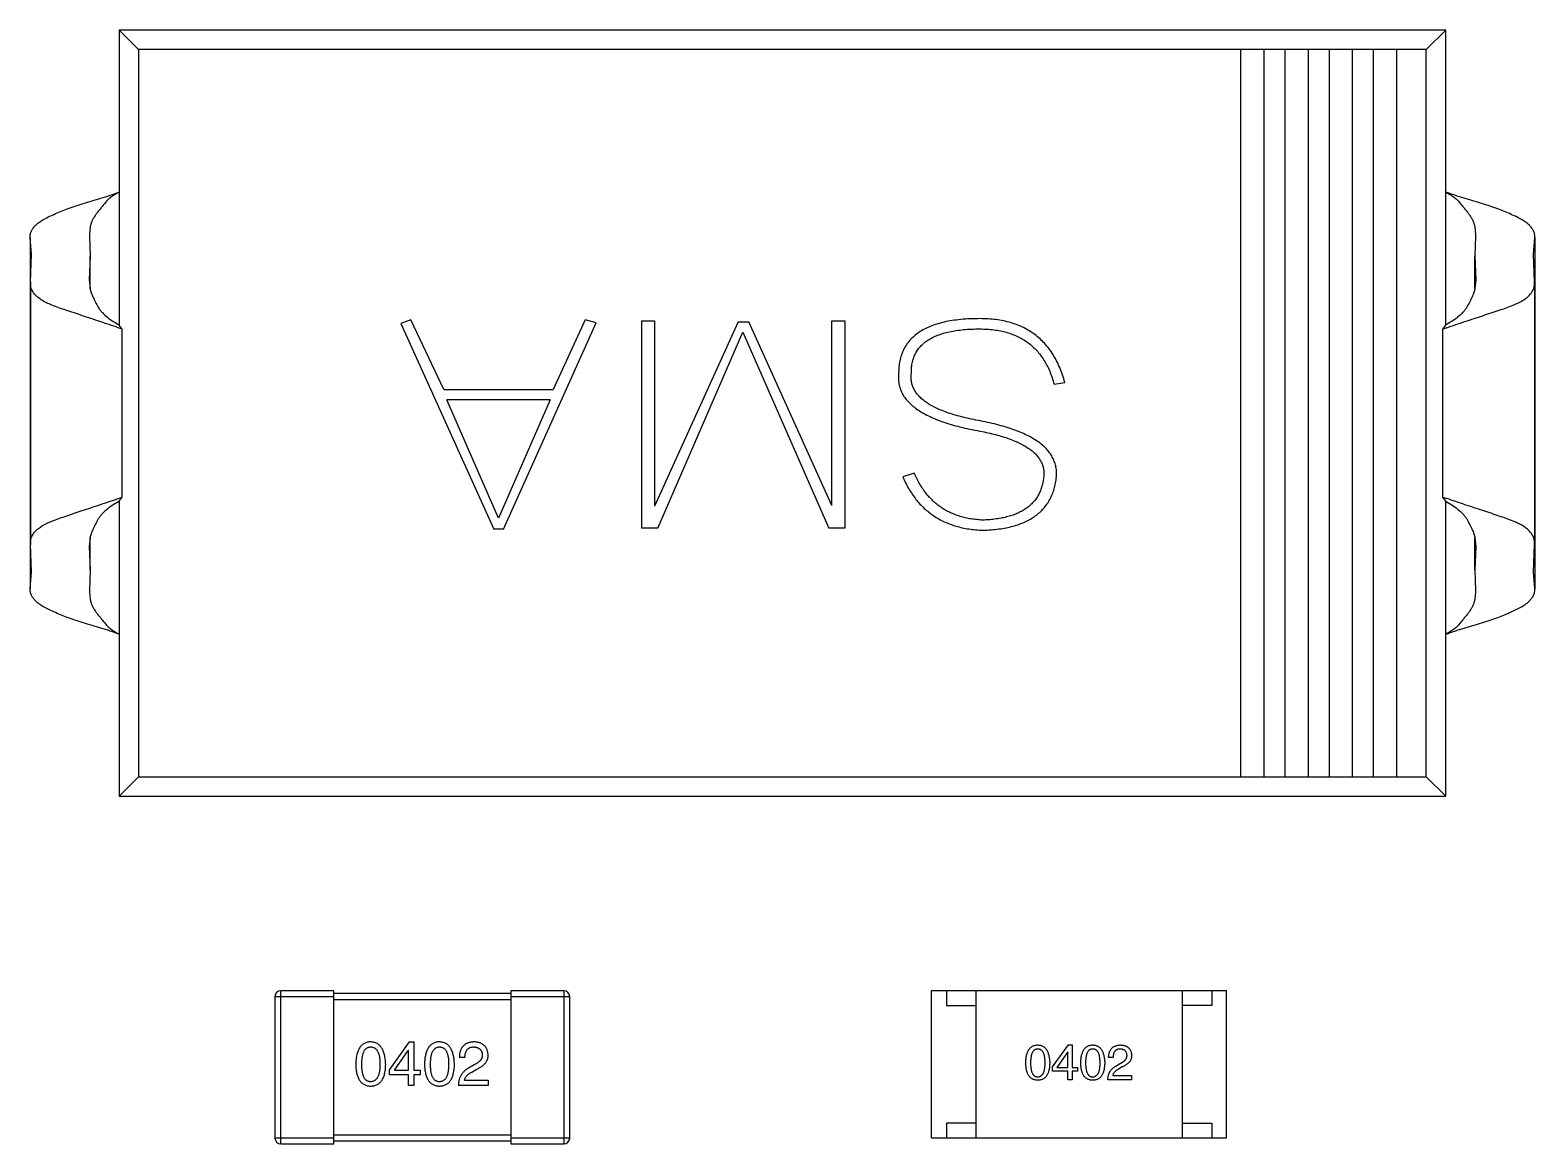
# Model space of a CAD drawing. Header units: inches. Extents: x -190 to 160, y -110 to 38.
# Drawn here: x 65.06 to 70.16, y -49.2 to -45.42 of the extents above; entities that cross this region are included whole.
import ezdxf

# ---------------------------------------------------------------- set-up
doc = ezdxf.new("R2010")
doc.units = ezdxf.units.IN
doc.header["$LTSCALE"] = 1.21
doc.header["$MEASUREMENT"] = 0
doc.layers.get('0').update_dxf_attribs({"linetype": 'CONTINUOUS'})

msp = doc.modelspace()

# ---------------------------------------------------------------- linework, layer by layer
at = {"color": 7, "linetype": 'Continuous'}
for p, q in [((65.3608, -45.4162), (65.3608, -46.4174)), ((65.4268, -45.4823), (65.3608, -45.4162)), ((69.8608, -45.4162), (65.3608, -45.4162)), ((69.7947, -45.4823), (69.8608, -45.4162)), ((69.8608, -46.4174), (69.8608, -45.4162)), ((65.4268, -45.4823), (65.4268, -47.9502)), ((69.7947, -45.4823), (65.4268, -45.4823)), ((69.1647, -45.4823), (69.1647, -47.9502)), ((69.2447, -47.9502), (69.2447, -45.4823)), ((69.3147, -45.4823), (69.3147, -47.9502)), ((69.3947, -47.9502), (69.3947, -45.4823)), ((69.4647, -45.4823), (69.4647, -47.9502)), ((69.5447, -47.9502), (69.5447, -45.4823)), ((69.6147, -45.4823), (69.6147, -47.9502)), ((69.6947, -47.9502), (69.6947, -45.4823)), ((69.7947, -47.9502), (69.7947, -45.4823)), ((65.0585, -46.1205), (65.0585, -47.312)), ((65.0636, -46.1776), (65.0585, -46.1205)), ((65.2603, -46.1157), (65.2622, -46.1834)), ((69.9612, -46.1157), (69.9593, -46.1834)), ((70.1579, -46.1776), (70.163, -46.1205)), ((70.163, -46.1205), (70.163, -47.312)), ((65.0597, -46.2709), (65.0636, -46.1776)), ((65.2622, -46.1834), (65.2594, -46.2634)), ((65.2622, -46.293), (65.2622, -46.1834)), ((69.9593, -46.293), (69.9593, -46.1834)), ((69.9593, -46.1834), (69.9621, -46.2634)), ((70.1618, -46.2709), (70.1579, -46.1776)), ((65.0597, -46.2709), (65.0597, -47.1616)), ((65.2594, -46.2634), (65.262, -46.2929)), ((69.9621, -46.2634), (69.9596, -46.2929)), ((70.1618, -46.2709), (70.1618, -47.1616)), ((66.3504, -46.3992), (66.3157, -46.4125)), ((66.4624, -46.6364), (66.3504, -46.3992)), ((66.9416, -46.3992), (66.8331, -46.6364)), ((66.9788, -46.4102), (66.9416, -46.3992)), ((65.3711, -46.4314), (65.3608, -46.4174)), ((65.3711, -47.0011), (65.3711, -46.4314)), ((66.3157, -46.4125), (66.6312, -47.1105)), ((66.6642, -47.1105), (66.9788, -46.4102)), ((67.1338, -47.1068), (67.1338, -46.4027)), ((67.1338, -46.4027), (67.1771, -46.4027)), ((67.1771, -46.4027), (67.1771, -47.0319)), ((67.4599, -46.4063), (67.1771, -47.0319)), ((67.1883, -47.1068), (67.4765, -46.4411)), ((67.4599, -46.4063), (67.4965, -46.4063)), ((67.4765, -46.4411), (67.7681, -47.1068)), ((67.7784, -47.0298), (67.4965, -46.4063)), ((67.7784, -47.0298), (67.7784, -46.4027)), ((67.7784, -46.4027), (67.8217, -46.4027)), ((67.8217, -46.4027), (67.8217, -47.1068)), ((69.8504, -46.4314), (69.8608, -46.4174)), ((69.8504, -47.0011), (69.8504, -46.4314)), ((66.4624, -46.6364), (66.8331, -46.6364)), ((68.5321, -46.6181), (68.5684, -46.6123)), ((66.6478, -47.0721), (66.4724, -46.6713)), ((66.8222, -46.6713), (66.4724, -46.6713)), ((66.8222, -46.6713), (66.6478, -47.0721)), ((68.0578, -46.9198), (68.0186, -46.9322)), ((65.3608, -47.0151), (65.3711, -47.0011)), ((69.8608, -47.0151), (69.8504, -47.0011)), ((65.3608, -47.0151), (65.3608, -48.0162)), ((69.8608, -48.0162), (69.8608, -47.0151)), ((66.6642, -47.1105), (66.6312, -47.1105)), ((67.1883, -47.1068), (67.1338, -47.1068)), ((67.8217, -47.1068), (67.7681, -47.1068)), ((65.0636, -47.2549), (65.0597, -47.1616)), ((65.262, -47.1394), (65.2594, -47.169)), ((65.2622, -47.2491), (65.2622, -47.1392)), ((69.9593, -47.2491), (69.9593, -47.1392)), ((69.9595, -47.1394), (69.9621, -47.169)), ((70.1579, -47.2549), (70.1618, -47.1616)), ((65.2594, -47.169), (65.2622, -47.2491)), ((69.9621, -47.169), (69.9593, -47.2491)), ((65.0585, -47.312), (65.0636, -47.2549)), ((65.2622, -47.2491), (65.2603, -47.3168)), ((69.9593, -47.2491), (69.9612, -47.3168)), ((70.163, -47.312), (70.1579, -47.2549)), ((65.4268, -47.9502), (65.3608, -48.0162)), ((65.4268, -47.9502), (69.7947, -47.9502)), ((69.7947, -47.9502), (69.8608, -48.0162)), ((65.3608, -48.0162), (69.8608, -48.0162)), ((65.889, -48.6962), (65.889, -49.1762)), ((65.889, -48.6962), (66.089, -48.6962)), ((65.909, -49.1962), (65.909, -48.6762)), ((66.089, -48.6762), (65.909, -48.6762)), ((66.089, -49.1962), (66.089, -48.6762)), ((66.689, -48.6862), (66.089, -48.6862)), ((66.689, -48.6762), (66.689, -49.1962)), ((66.869, -48.6762), (66.689, -48.6762)), ((66.689, -48.6962), (66.889, -48.6962)), ((66.869, -48.6762), (66.869, -49.1962)), ((66.889, -49.1762), (66.889, -48.6962)), ((68.1166, -49.1761), (68.1166, -48.6761)), ((68.1166, -48.6761), (69.1166, -48.6761)), ((68.1666, -48.6761), (68.1666, -48.7261)), ((68.2666, -48.6761), (68.2666, -49.1761)), ((68.9666, -48.6761), (68.9666, -49.1761)), ((69.0666, -48.6761), (69.0666, -48.7261)), ((69.1166, -49.1761), (69.1166, -48.6761)), ((66.089, -48.7062), (66.689, -48.7062)), ((68.1666, -48.7261), (68.2666, -48.7261)), ((69.0666, -48.7261), (68.9666, -48.7261)), ((66.3445, -48.85), (66.2773, -48.9434)), ((66.2945, -48.9459), (66.3412, -48.8787)), ((66.3421, -48.8787), (66.3412, -48.8787)), ((66.3421, -48.9459), (66.3421, -48.8787)), ((66.3445, -48.85), (66.3601, -48.85)), ((66.3601, -48.85), (66.3601, -48.9459)), ((68.5272, -48.9351), (68.581, -48.8604)), ((68.5784, -48.8833), (68.541, -48.9371)), ((68.579, -48.8833), (68.5784, -48.8833)), ((68.579, -48.9371), (68.579, -48.8833)), ((68.581, -48.8604), (68.5935, -48.8604)), ((68.5935, -48.8604), (68.5935, -48.9371)), ((66.2773, -48.9614), (66.2773, -48.9434)), ((66.2945, -48.9459), (66.3421, -48.9459)), ((66.3601, -48.9459), (66.3822, -48.9459)), ((66.3822, -48.9459), (66.3822, -48.9614)), ((66.5334, -48.9033), (66.5146, -48.9033)), ((66.5654, -48.9278), (66.5457, -48.9393)), ((66.5564, -48.9524), (66.5719, -48.9434)), ((68.5272, -48.9496), (68.5272, -48.9351)), ((68.579, -48.9496), (68.5272, -48.9496)), ((68.541, -48.9371), (68.579, -48.9371)), ((68.579, -48.9784), (68.579, -48.9496)), ((68.5935, -48.9371), (68.6112, -48.9371)), ((68.5935, -48.9496), (68.5935, -48.9784)), ((68.6112, -48.9496), (68.5935, -48.9496)), ((68.6112, -48.9371), (68.6112, -48.9496)), ((68.7321, -48.903), (68.717, -48.903)), ((68.742, -48.9319), (68.7577, -48.9227)), ((68.7629, -48.9351), (68.7505, -48.9423)), ((66.3421, -48.9614), (66.2773, -48.9614)), ((66.3421, -48.9975), (66.3421, -48.9614)), ((66.3601, -48.9975), (66.3421, -48.9975)), ((66.3601, -48.9614), (66.3601, -48.9975)), ((66.3822, -48.9614), (66.3601, -48.9614)), ((66.6121, -48.9975), (66.5113, -48.9975)), ((66.5318, -48.9803), (66.6121, -48.9803)), ((66.6121, -48.9803), (66.6121, -48.9975)), ((68.5935, -48.9784), (68.579, -48.9784)), ((68.7951, -48.9784), (68.7144, -48.9784)), ((68.7308, -48.9646), (68.7951, -48.9646)), ((68.7951, -48.9646), (68.7951, -48.9784)), ((68.1666, -49.1261), (68.1666, -49.1761)), ((68.2666, -49.1261), (68.1666, -49.1261)), ((68.9666, -49.1261), (69.0666, -49.1261)), ((69.0666, -49.1261), (69.0666, -49.1761)), ((66.089, -49.1762), (65.889, -49.1762)), ((65.909, -49.1962), (66.089, -49.1962)), ((66.689, -49.1662), (66.089, -49.1662)), ((66.089, -49.1862), (66.689, -49.1862)), ((66.889, -49.1762), (66.689, -49.1762)), ((66.689, -49.1962), (66.869, -49.1962)), ((68.1166, -49.1761), (69.1166, -49.1761))]:
    msp.add_line(p, q, dxfattribs=at)
for centre, radius, start, end in [((64.6924, -48.3038), 1.9916, 70.0743, 70.4847), ((70.5292, -48.3038), 1.9916, 109.5154, 109.9257), ((64.6923, -45.1287), 1.9917, 289.5154, 289.9257), ((70.5292, -45.1287), 1.9917, 250.0743, 250.4846), ((65.909, -48.6962), 0.02, 90, 180), ((66.869, -48.6962), 0.02, 0, 90), ((65.909, -49.1762), 0.02, 180, 270), ((66.869, -49.1762), 0.02, 270, 0)]:
    msp.add_arc(centre, radius, start, end, dxfattribs=at)
for points, knots in [([(65.0585, -46.1205), (65.0585, -46.1166), (65.0592, -46.1088), (65.0627, -46.0977), (65.0689, -46.0876), (65.0775, -46.0782), (65.0887, -46.069), (65.1089, -46.0559), (65.1411, -46.0401), (65.1776, -46.0254), (65.2112, -46.0135), (65.2492, -46.0014), (65.2998, -45.9873), (65.3402, -45.9734), (65.3608, -45.9662)], [0, 0, 0, 0, 0.033402, 0.065602, 0.09811, 0.133008, 0.173028, 0.220521, 0.33665, 0.476509, 0.554752, 0.638085, 0.815258, 1, 1, 1, 1]), ([(65.3608, -45.9662), (65.3563, -45.9688), (65.3474, -45.9738), (65.3345, -45.9819), (65.3245, -45.9897), (65.3178, -45.997), (65.3133, -46.0026), (65.309, -46.0082), (65.3032, -46.0152), (65.2958, -46.0235), (65.2876, -46.0334), (65.2805, -46.0433), (65.2743, -46.053), (65.269, -46.0628), (65.2651, -46.0729), (65.2626, -46.083), (65.2614, -46.0925), (65.2605, -46.1033), (65.2603, -46.1109), (65.2603, -46.1157)], [0, 0, 0, 0, 0.08115, 0.16226, 0.242071, 0.280808, 0.318872, 0.356261, 0.392884, 0.463928, 0.531916, 0.596311, 0.656974, 0.714851, 0.772263, 0.828112, 0.879348, 0.923567, 1, 1, 1, 1]), ([(70.163, -46.1205), (70.163, -46.1166), (70.1624, -46.1088), (70.1588, -46.0977), (70.1527, -46.0876), (70.144, -46.0782), (70.1329, -46.069), (70.1127, -46.0559), (70.0805, -46.0401), (70.0439, -46.0254), (70.0104, -46.0135), (69.9723, -46.0014), (69.9217, -45.9873), (69.8814, -45.9734), (69.8608, -45.9662)], [0, 0, 0, 0, 0.033402, 0.065602, 0.09811, 0.133008, 0.173028, 0.220521, 0.33665, 0.476509, 0.554752, 0.638085, 0.815258, 1, 1, 1, 1]), ([(69.8608, -45.9662), (69.8652, -45.9688), (69.8741, -45.9738), (69.8871, -45.9819), (69.897, -45.9897), (69.9038, -45.997), (69.9082, -46.0026), (69.9125, -46.0082), (69.9184, -46.0152), (69.9257, -46.0235), (69.9339, -46.0334), (69.9411, -46.0433), (69.9473, -46.053), (69.9525, -46.0628), (69.9564, -46.0729), (69.9589, -46.083), (69.9601, -46.0925), (69.961, -46.1033), (69.9612, -46.1109), (69.9612, -46.1157)], [0, 0, 0, 0, 0.08115, 0.16226, 0.242071, 0.280808, 0.318872, 0.356261, 0.392884, 0.463928, 0.531916, 0.596311, 0.656974, 0.714851, 0.772263, 0.828112, 0.879348, 0.923567, 1, 1, 1, 1]), ([(65.3577, -46.4266), (65.3371, -46.4193), (65.3062, -46.4089), (65.2653, -46.3954), (65.2267, -46.3826), (65.1823, -46.368), (65.1355, -46.3516), (65.103, -46.3368), (65.0841, -46.3232), (65.0714, -46.311), (65.0612, -46.2936), (65.0598, -46.2782), (65.0597, -46.2709)], [0, 0, 0, 0, 0.185867, 0.277087, 0.366094, 0.531847, 0.674494, 0.788157, 0.833179, 0.871819, 0.937288, 1, 1, 1, 1]), ([(65.262, -46.2929), (65.2629, -46.2974), (65.2656, -46.3072), (65.2717, -46.3223), (65.2799, -46.3392), (65.2878, -46.3544), (65.2961, -46.3666), (65.3061, -46.3783), (65.3208, -46.3913), (65.3403, -46.405), (65.354, -46.4131), (65.361, -46.4171)], [0, 0, 0, 0, 0.084745, 0.18365, 0.298141, 0.427768, 0.496514, 0.566433, 0.708455, 0.853206, 1, 1, 1, 1]), ([(69.9596, -46.2929), (69.9586, -46.2974), (69.956, -46.3072), (69.9499, -46.3223), (69.9416, -46.3392), (69.9337, -46.3544), (69.9254, -46.3666), (69.9154, -46.3783), (69.9007, -46.3913), (69.8813, -46.405), (69.8675, -46.4131), (69.8605, -46.4171)], [0, 0, 0, 0, 0.084745, 0.18365, 0.298141, 0.427768, 0.496514, 0.566433, 0.708455, 0.853206, 1, 1, 1, 1]), ([(69.8639, -46.4266), (69.8845, -46.4193), (69.9153, -46.4089), (69.9562, -46.3954), (69.9949, -46.3826), (70.0393, -46.368), (70.0861, -46.3516), (70.1185, -46.3368), (70.1375, -46.3232), (70.1501, -46.311), (70.1604, -46.2936), (70.1618, -46.2782), (70.1618, -46.2709)], [0, 0, 0, 0, 0.185867, 0.277087, 0.366095, 0.531848, 0.674494, 0.788157, 0.833179, 0.871819, 0.937288, 1, 1, 1, 1]), ([(68.2802, -46.3956), (68.269, -46.3957), (68.2474, -46.3959), (68.2162, -46.3983), (68.187, -46.4018), (68.16, -46.4067), (68.1352, -46.4135), (68.1125, -46.4214), (68.0919, -46.4309), (68.0735, -46.4419), (68.0572, -46.4544), (68.0429, -46.4682), (68.031, -46.4837), (68.0213, -46.5007), (68.0138, -46.5192), (68.0082, -46.539), (68.0051, -46.5603), (68.0047, -46.575), (68.0045, -46.5826)], [0, 0, 0, 0, 0.088387, 0.171319, 0.248615, 0.32127, 0.38901, 0.452401, 0.512023, 0.568461, 0.622405, 0.674397, 0.725798, 0.777095, 0.829411, 0.883356, 0.940195, 1, 1, 1, 1]), ([(68.5684, -46.6123), (68.5659, -46.6035), (68.5609, -46.5863), (68.5515, -46.5617), (68.5408, -46.5388), (68.5289, -46.5175), (68.5155, -46.4979), (68.5008, -46.4801), (68.4846, -46.464), (68.4672, -46.4494), (68.4484, -46.4367), (68.4283, -46.4257), (68.4069, -46.4163), (68.3841, -46.4087), (68.36, -46.4029), (68.3346, -46.3986), (68.3078, -46.396), (68.2895, -46.3958), (68.2802, -46.3956)], [0, 0, 0, 0, 0.069687, 0.136615, 0.200798, 0.262449, 0.322611, 0.381288, 0.438983, 0.496441, 0.553961, 0.611781, 0.671154, 0.732111, 0.795108, 0.860277, 0.928577, 1, 1, 1, 1]), ([(68.0479, -46.5822), (68.048, -46.5761), (68.0481, -46.5642), (68.0503, -46.5468), (68.0546, -46.5307), (68.0606, -46.5156), (68.0687, -46.5019), (68.0787, -46.4894), (68.0905, -46.478), (68.1043, -46.468), (68.1198, -46.459), (68.1373, -46.4515), (68.1565, -46.4449), (68.1776, -46.4396), (68.2006, -46.4355), (68.2255, -46.4327), (68.2522, -46.4307), (68.2706, -46.4306), (68.2802, -46.4305)], [0, 0, 0, 0, 0.058061, 0.113181, 0.165793, 0.216532, 0.266663, 0.317011, 0.368241, 0.421874, 0.478623, 0.538367, 0.602804, 0.671438, 0.745475, 0.824819, 0.909328, 1, 1, 1, 1]), ([(68.2802, -46.4305), (68.2884, -46.4306), (68.3044, -46.4308), (68.3278, -46.4332), (68.3502, -46.4367), (68.3713, -46.442), (68.3912, -46.4484), (68.41, -46.4565), (68.4276, -46.4661), (68.4441, -46.4771), (68.4592, -46.4897), (68.4734, -46.5035), (68.486, -46.5192), (68.4977, -46.5361), (68.5083, -46.5544), (68.5175, -46.5743), (68.5255, -46.5957), (68.5299, -46.6105), (68.5321, -46.6181)], [0, 0, 0, 0, 0.071824, 0.140431, 0.206056, 0.269558, 0.330762, 0.389837, 0.448508, 0.505867, 0.562972, 0.620639, 0.679145, 0.738892, 0.800601, 0.864319, 0.930632, 1, 1, 1, 1]), ([(68.0045, -46.5826), (68.0041, -46.5884), (68.0035, -46.5999), (68.0053, -46.6168), (68.0094, -46.633), (68.016, -46.6485), (68.0252, -46.6632), (68.0366, -46.6773), (68.0504, -46.6907), (68.0668, -46.703), (68.0852, -46.7149), (68.1062, -46.7259), (68.1294, -46.7364), (68.1551, -46.7459), (68.1831, -46.755), (68.2135, -46.7633), (68.2462, -46.7707), (68.269, -46.775), (68.2807, -46.7773)], [0, 0, 0, 0, 0.047251, 0.09256, 0.137243, 0.18231, 0.228438, 0.277142, 0.328389, 0.383409, 0.442611, 0.506319, 0.574736, 0.648664, 0.727902, 0.812739, 0.903346, 1, 1, 1, 1]), ([(68.2819, -46.7427), (68.2719, -46.7408), (68.2525, -46.7371), (68.2245, -46.7307), (68.1986, -46.7237), (68.1747, -46.7164), (68.1529, -46.7081), (68.133, -46.6997), (68.1153, -46.6905), (68.0996, -46.6807), (68.0858, -46.6705), (68.0743, -46.6594), (68.0644, -46.6481), (68.0571, -46.6359), (68.0514, -46.6233), (68.0481, -46.61), (68.0466, -46.5962), (68.0475, -46.5869), (68.0479, -46.5822)], [0, 0, 0, 0, 0.098011, 0.1905, 0.276318, 0.356845, 0.431568, 0.500798, 0.564748, 0.623957, 0.678828, 0.729846, 0.777674, 0.822959, 0.86699, 0.910413, 0.954416, 1, 1, 1, 1]), ([(68.5401, -46.9327), (68.5404, -46.9271), (68.5409, -46.9159), (68.5387, -46.8994), (68.5346, -46.8836), (68.5282, -46.8685), (68.5197, -46.8541), (68.5089, -46.8405), (68.496, -46.8274), (68.4807, -46.8153), (68.4634, -46.8038), (68.4439, -46.793), (68.4223, -46.7827), (68.3983, -46.7735), (68.3724, -46.7646), (68.3442, -46.7565), (68.3138, -46.749), (68.2928, -46.7448), (68.2819, -46.7427)], [0, 0, 0, 0, 0.048367, 0.095175, 0.141634, 0.187535, 0.234819, 0.284182, 0.336151, 0.391399, 0.450438, 0.513685, 0.581988, 0.654823, 0.732856, 0.816495, 0.905527, 1, 1, 1, 1]), ([(68.2807, -46.7773), (68.2899, -46.7791), (68.3076, -46.7826), (68.3331, -46.789), (68.3569, -46.7955), (68.3788, -46.8027), (68.3988, -46.8106), (68.4171, -46.8188), (68.4335, -46.8276), (68.4479, -46.837), (68.4607, -46.8467), (68.4714, -46.8572), (68.4804, -46.8682), (68.4877, -46.8797), (68.4929, -46.8918), (68.4963, -46.9044), (68.4979, -46.9176), (68.4973, -46.9265), (68.4971, -46.931)], [0, 0, 0, 0, 0.096367, 0.186949, 0.272094, 0.35117, 0.425399, 0.49423, 0.558107, 0.617376, 0.672186, 0.72364, 0.772405, 0.818534, 0.863705, 0.908053, 0.953467, 1, 1, 1, 1]), ([(68.0186, -46.9322), (68.0218, -46.9393), (68.028, -46.9532), (68.039, -46.973), (68.0505, -46.9917), (68.0633, -47.0089), (68.0769, -47.0249), (68.0915, -47.0395), (68.1071, -47.0528), (68.1235, -47.0649), (68.1411, -47.0755), (68.1596, -47.0851), (68.1791, -47.0931), (68.1994, -47.1), (68.2208, -47.1054), (68.243, -47.1097), (68.2663, -47.1125), (68.2821, -47.1134), (68.2902, -47.1138)], [0, 0, 0, 0, 0.066978, 0.131904, 0.195008, 0.256659, 0.316973, 0.376293, 0.43498, 0.493631, 0.5527, 0.612422, 0.67281, 0.734508, 0.797696, 0.863131, 0.930194, 1, 1, 1, 1]), ([(68.2902, -47.0792), (68.2834, -47.0788), (68.27, -47.078), (68.2502, -47.0753), (68.2312, -47.0719), (68.2132, -47.0668), (68.1957, -47.0611), (68.1793, -47.0537), (68.1634, -47.0457), (68.1485, -47.036), (68.1343, -47.0255), (68.1209, -47.0138), (68.1084, -47.001), (68.0965, -46.987), (68.0856, -46.9718), (68.0755, -46.9555), (68.066, -46.9381), (68.0606, -46.9259), (68.0578, -46.9198)], [0, 0, 0, 0, 0.068456, 0.134604, 0.19911, 0.261579, 0.322828, 0.382776, 0.442057, 0.50086, 0.559858, 0.61901, 0.678971, 0.739769, 0.802076, 0.866222, 0.932114, 1, 1, 1, 1]), ([(68.4971, -46.931), (68.4964, -46.9367), (68.495, -46.948), (68.4912, -46.9642), (68.486, -46.9793), (68.4793, -46.9934), (68.4713, -47.0065), (68.4618, -47.0185), (68.4509, -47.0294), (68.4385, -47.0391), (68.4249, -47.048), (68.4097, -47.0556), (68.3933, -47.0623), (68.3753, -47.0677), (68.356, -47.0723), (68.3354, -47.0757), (68.3133, -47.0781), (68.298, -47.0788), (68.2902, -47.0792)], [0, 0, 0, 0, 0.061582, 0.119842, 0.176361, 0.231346, 0.285272, 0.338807, 0.392967, 0.448494, 0.505935, 0.565352, 0.628127, 0.694382, 0.764337, 0.838178, 0.916653, 1, 1, 1, 1]), ([(68.2902, -47.1138), (68.2996, -47.1134), (68.3178, -47.1125), (68.3442, -47.1097), (68.3691, -47.1056), (68.3923, -47.1002), (68.4138, -47.0933), (68.4337, -47.0854), (68.4519, -47.076), (68.4684, -47.0653), (68.4833, -47.0532), (68.4965, -47.0399), (68.5081, -47.0253), (68.5178, -47.0092), (68.5261, -46.992), (68.5326, -46.9735), (68.5375, -46.9536), (68.5392, -46.9398), (68.5401, -46.9327)], [0, 0, 0, 0, 0.082067, 0.159751, 0.232936, 0.302303, 0.368195, 0.430503, 0.489833, 0.54708, 0.602834, 0.657184, 0.711354, 0.765822, 0.821144, 0.878279, 0.937705, 1, 1, 1, 1]), ([(65.0597, -47.1616), (65.0598, -47.1542), (65.0612, -47.1389), (65.0714, -47.1215), (65.0841, -47.1092), (65.103, -47.0957), (65.1355, -47.0809), (65.1823, -47.0645), (65.2267, -47.0499), (65.2653, -47.0371), (65.3062, -47.0236), (65.3371, -47.0132), (65.3577, -47.0059)], [0, 0, 0, 0, 0.062708, 0.128177, 0.166817, 0.211839, 0.325503, 0.46815, 0.633903, 0.722912, 0.814132, 1, 1, 1, 1]), ([(70.1618, -47.1616), (70.1618, -47.1542), (70.1604, -47.1389), (70.1501, -47.1215), (70.1375, -47.1092), (70.1185, -47.0957), (70.0861, -47.0809), (70.0393, -47.0645), (69.9949, -47.0499), (69.9562, -47.0371), (69.9153, -47.0236), (69.8845, -47.0132), (69.8639, -47.0059)], [0, 0, 0, 0, 0.062708, 0.128177, 0.166817, 0.21184, 0.325503, 0.46815, 0.633904, 0.722912, 0.814132, 1, 1, 1, 1]), ([(65.361, -47.0154), (65.354, -47.0193), (65.3403, -47.0275), (65.3209, -47.0411), (65.3063, -47.0541), (65.2962, -47.0658), (65.2879, -47.0779), (65.28, -47.0931), (65.2718, -47.1099), (65.2656, -47.1251), (65.263, -47.1348), (65.262, -47.1394)], [0, 0, 0, 0, 0.146675, 0.291319, 0.433235, 0.503117, 0.57182, 0.701471, 0.816064, 0.91511, 1, 1, 1, 1]), ([(69.8605, -47.0154), (69.8675, -47.0193), (69.8812, -47.0275), (69.9006, -47.0411), (69.9153, -47.0541), (69.9253, -47.0658), (69.9336, -47.0779), (69.9415, -47.0931), (69.9498, -47.1099), (69.9559, -47.1251), (69.9586, -47.1348), (69.9595, -47.1394)], [0, 0, 0, 0, 0.146675, 0.291319, 0.433235, 0.503117, 0.57182, 0.701471, 0.816064, 0.91511, 1, 1, 1, 1]), ([(65.3608, -47.4662), (65.3402, -47.4591), (65.2998, -47.4452), (65.2492, -47.431), (65.2112, -47.419), (65.1776, -47.4071), (65.1411, -47.3924), (65.1089, -47.3766), (65.0887, -47.3635), (65.0775, -47.3543), (65.0689, -47.3449), (65.0627, -47.3348), (65.0592, -47.3237), (65.0585, -47.3159), (65.0585, -47.312)], [0, 0, 0, 0, 0.184742, 0.361915, 0.445247, 0.52349, 0.663349, 0.779478, 0.826972, 0.866992, 0.901891, 0.934398, 0.966598, 1, 1, 1, 1]), ([(65.2603, -47.3168), (65.2603, -47.3216), (65.2605, -47.3292), (65.2614, -47.34), (65.2627, -47.3495), (65.2651, -47.3596), (65.269, -47.3697), (65.2743, -47.3795), (65.2805, -47.3892), (65.2876, -47.3991), (65.2958, -47.409), (65.3048, -47.419), (65.3134, -47.43), (65.3226, -47.4414), (65.3344, -47.4507), (65.3474, -47.4587), (65.3563, -47.4637), (65.3608, -47.4662)], [0, 0, 0, 0, 0.07654, 0.120712, 0.171871, 0.227869, 0.285204, 0.343184, 0.403849, 0.468263, 0.536271, 0.607414, 0.681208, 0.758137, 0.837841, 0.918765, 1, 1, 1, 1]), ([(69.8608, -47.4662), (69.8814, -47.4591), (69.9217, -47.4452), (69.9723, -47.431), (70.0104, -47.419), (70.0439, -47.4071), (70.0805, -47.3924), (70.1127, -47.3766), (70.1329, -47.3635), (70.144, -47.3543), (70.1527, -47.3449), (70.1588, -47.3348), (70.1624, -47.3237), (70.163, -47.3159), (70.163, -47.312)], [0, 0, 0, 0, 0.184742, 0.361915, 0.445247, 0.52349, 0.663349, 0.779478, 0.826972, 0.866992, 0.901891, 0.934398, 0.966598, 1, 1, 1, 1]), ([(69.9612, -47.3168), (69.9612, -47.3216), (69.961, -47.3292), (69.9601, -47.34), (69.9589, -47.3495), (69.9565, -47.3596), (69.9525, -47.3697), (69.9473, -47.3795), (69.9411, -47.3892), (69.9339, -47.3991), (69.9257, -47.409), (69.9168, -47.419), (69.9081, -47.43), (69.899, -47.4414), (69.8871, -47.4507), (69.8741, -47.4587), (69.8652, -47.4637), (69.8608, -47.4662)], [0, 0, 0, 0, 0.07654, 0.120712, 0.171871, 0.227869, 0.285204, 0.343184, 0.403849, 0.468263, 0.536271, 0.607414, 0.681208, 0.758137, 0.837841, 0.918765, 1, 1, 1, 1]), ([(66.214, -48.85), (66.212, -48.8501), (66.2081, -48.8502), (66.2025, -48.8512), (66.1973, -48.8528), (66.1924, -48.8549), (66.1878, -48.8577), (66.1837, -48.861), (66.1799, -48.8649), (66.1766, -48.8695), (66.1736, -48.8745), (66.171, -48.8802), (66.1687, -48.8865), (66.1669, -48.8933), (66.1654, -48.9007), (66.1643, -48.9087), (66.1635, -48.9172), (66.1633, -48.9232), (66.1632, -48.9262)], [0, 0, 0, 0, 0.057911, 0.113262, 0.165956, 0.217443, 0.268511, 0.319665, 0.372, 0.426129, 0.483365, 0.543779, 0.607756, 0.676562, 0.749704, 0.827713, 0.911177, 1, 1, 1, 1]), ([(66.1837, -48.9262), (66.1837, -48.9238), (66.1838, -48.9192), (66.1841, -48.9125), (66.1847, -48.9063), (66.1855, -48.9005), (66.1866, -48.8952), (66.1878, -48.8903), (66.1894, -48.8859), (66.1912, -48.882), (66.1932, -48.8785), (66.1954, -48.8755), (66.1979, -48.8729), (66.2007, -48.8708), (66.2037, -48.8692), (66.2069, -48.868), (66.2104, -48.8673), (66.2128, -48.8672), (66.214, -48.8672)], [0, 0, 0, 0, 0.096452, 0.187278, 0.271765, 0.350519, 0.423437, 0.491321, 0.554011, 0.612224, 0.666281, 0.717003, 0.764884, 0.811423, 0.856783, 0.902993, 0.950236, 1, 1, 1, 1]), ([(66.2648, -48.9262), (66.2647, -48.9232), (66.2644, -48.9173), (66.2636, -48.9089), (66.2624, -48.9009), (66.2609, -48.8936), (66.259, -48.8868), (66.2567, -48.8806), (66.254, -48.875), (66.251, -48.8699), (66.2477, -48.8654), (66.2439, -48.8614), (66.2398, -48.858), (66.2354, -48.8552), (66.2305, -48.8531), (66.2254, -48.8514), (66.2198, -48.8503), (66.216, -48.8501), (66.214, -48.85)], [0, 0, 0, 0, 0.088475, 0.171606, 0.249595, 0.322626, 0.391327, 0.455765, 0.516374, 0.573675, 0.628522, 0.681161, 0.732559, 0.783563, 0.83504, 0.887639, 0.942585, 1, 1, 1, 1]), ([(66.214, -48.8672), (66.2153, -48.8672), (66.2177, -48.8673), (66.2213, -48.868), (66.2246, -48.8692), (66.2277, -48.8708), (66.2305, -48.8729), (66.2331, -48.8755), (66.2354, -48.8785), (66.2375, -48.882), (66.2393, -48.8859), (66.2409, -48.8903), (66.2422, -48.8952), (66.2433, -48.9005), (66.2441, -48.9063), (66.2447, -48.9125), (66.2451, -48.9192), (66.2451, -48.9238), (66.2452, -48.9262)], [0, 0, 0, 0, 0.050604, 0.098688, 0.145699, 0.191791, 0.238625, 0.286717, 0.337546, 0.391814, 0.449755, 0.512106, 0.579685, 0.652048, 0.730262, 0.814146, 0.904281, 1, 1, 1, 1]), ([(66.4472, -48.85), (66.4452, -48.8501), (66.4413, -48.8502), (66.4357, -48.8512), (66.4304, -48.8528), (66.4255, -48.8549), (66.421, -48.8577), (66.4169, -48.861), (66.4131, -48.8649), (66.4097, -48.8695), (66.4067, -48.8745), (66.4041, -48.8802), (66.4019, -48.8865), (66.4, -48.8933), (66.3985, -48.9007), (66.3974, -48.9087), (66.3966, -48.9172), (66.3965, -48.9232), (66.3963, -48.9262)], [0, 0, 0, 0, 0.057911, 0.113262, 0.165956, 0.217443, 0.268511, 0.319665, 0.372, 0.426129, 0.483365, 0.543779, 0.607756, 0.676562, 0.749704, 0.827713, 0.911177, 1, 1, 1, 1]), ([(66.4168, -48.9262), (66.4169, -48.9238), (66.4169, -48.9192), (66.4173, -48.9125), (66.4178, -48.9063), (66.4186, -48.9005), (66.4198, -48.8952), (66.421, -48.8903), (66.4225, -48.8859), (66.4243, -48.882), (66.4263, -48.8785), (66.4286, -48.8755), (66.4311, -48.8729), (66.4338, -48.8708), (66.4368, -48.8692), (66.4401, -48.868), (66.4435, -48.8673), (66.4459, -48.8672), (66.4472, -48.8672)], [0, 0, 0, 0, 0.096452, 0.187278, 0.271765, 0.350519, 0.423437, 0.491321, 0.554011, 0.612224, 0.666281, 0.717003, 0.764884, 0.811423, 0.856783, 0.902993, 0.950236, 1, 1, 1, 1]), ([(66.498, -48.9262), (66.4979, -48.9232), (66.4976, -48.9173), (66.4967, -48.9089), (66.4955, -48.9009), (66.494, -48.8936), (66.4921, -48.8868), (66.4898, -48.8806), (66.4872, -48.875), (66.4842, -48.8699), (66.4808, -48.8654), (66.4771, -48.8614), (66.473, -48.858), (66.4685, -48.8552), (66.4637, -48.8531), (66.4585, -48.8514), (66.453, -48.8503), (66.4491, -48.8501), (66.4472, -48.85)], [0, 0, 0, 0, 0.088475, 0.171606, 0.249595, 0.322626, 0.391327, 0.455765, 0.516374, 0.573675, 0.628522, 0.681161, 0.732559, 0.783563, 0.83504, 0.887639, 0.942585, 1, 1, 1, 1]), ([(66.4472, -48.8672), (66.4484, -48.8672), (66.4509, -48.8673), (66.4545, -48.868), (66.4578, -48.8692), (66.4609, -48.8708), (66.4637, -48.8729), (66.4663, -48.8755), (66.4686, -48.8785), (66.4707, -48.882), (66.4725, -48.8859), (66.474, -48.8903), (66.4754, -48.8952), (66.4765, -48.9005), (66.4773, -48.9063), (66.4779, -48.9125), (66.4783, -48.9192), (66.4783, -48.9238), (66.4783, -48.9262)], [0, 0, 0, 0, 0.050604, 0.098688, 0.145699, 0.191791, 0.238625, 0.286717, 0.337546, 0.391814, 0.449755, 0.512106, 0.579685, 0.652048, 0.730262, 0.814146, 0.904281, 1, 1, 1, 1]), ([(66.5654, -48.85), (66.5634, -48.8501), (66.5594, -48.8503), (66.5537, -48.8511), (66.5484, -48.8522), (66.5435, -48.8538), (66.539, -48.8558), (66.5348, -48.8581), (66.531, -48.8609), (66.5276, -48.8641), (66.5246, -48.8676), (66.522, -48.8716), (66.5198, -48.8759), (66.5179, -48.8806), (66.5165, -48.8857), (66.5154, -48.8912), (66.5148, -48.8971), (66.5146, -48.9012), (66.5146, -48.9033)], [0, 0, 0, 0, 0.07282, 0.141057, 0.2062, 0.267672, 0.326735, 0.383519, 0.439188, 0.494454, 0.549628, 0.605958, 0.66397, 0.72402, 0.787502, 0.854127, 0.925065, 1, 1, 1, 1]), ([(66.5334, -48.9033), (66.5335, -48.9018), (66.5336, -48.899), (66.534, -48.8949), (66.5346, -48.8911), (66.5355, -48.8875), (66.5366, -48.8843), (66.5379, -48.8813), (66.5394, -48.8786), (66.5412, -48.8762), (66.5431, -48.874), (66.5453, -48.8722), (66.5477, -48.8707), (66.5503, -48.8694), (66.5532, -48.8684), (66.5562, -48.8677), (66.5595, -48.8673), (66.5618, -48.8672), (66.5629, -48.8672)], [0, 0, 0, 0, 0.082594, 0.15978, 0.232961, 0.301462, 0.365595, 0.426678, 0.484662, 0.540809, 0.595146, 0.648401, 0.702272, 0.757102, 0.813447, 0.872233, 0.934055, 1, 1, 1, 1]), ([(66.5629, -48.8672), (66.564, -48.8672), (66.5662, -48.8674), (66.5694, -48.8677), (66.5724, -48.8683), (66.5752, -48.8691), (66.5778, -48.8701), (66.5801, -48.8712), (66.5823, -48.8726), (66.5843, -48.8741), (66.586, -48.8759), (66.5876, -48.8778), (66.5889, -48.8799), (66.59, -48.8823), (66.5909, -48.8848), (66.5917, -48.8875), (66.5922, -48.8904), (66.5923, -48.8924), (66.5924, -48.8934)], [0, 0, 0, 0, 0.076112, 0.148436, 0.216883, 0.281466, 0.34298, 0.402356, 0.459881, 0.51546, 0.571111, 0.62658, 0.683162, 0.741007, 0.801404, 0.863825, 0.930544, 1, 1, 1, 1]), ([(66.6121, -48.8942), (66.612, -48.8925), (66.6117, -48.8892), (66.6109, -48.8845), (66.6098, -48.88), (66.6083, -48.8758), (66.6066, -48.8719), (66.6045, -48.8684), (66.602, -48.8651), (66.5992, -48.8622), (66.5961, -48.8596), (66.5927, -48.8573), (66.5889, -48.8553), (66.5849, -48.8536), (66.5804, -48.8522), (66.5757, -48.8511), (66.5707, -48.8504), (66.5672, -48.8501), (66.5654, -48.85)], [0, 0, 0, 0, 0.070688, 0.137741, 0.201612, 0.262778, 0.321223, 0.378455, 0.434411, 0.490146, 0.546362, 0.603392, 0.662208, 0.723401, 0.787372, 0.85442, 0.925153, 1, 1, 1, 1]), ([(66.5924, -48.8934), (66.5925, -48.8942), (66.5926, -48.8958), (66.5924, -48.8982), (66.592, -48.9006), (66.5914, -48.903), (66.5905, -48.9053), (66.5894, -48.9075), (66.5881, -48.9097), (66.5865, -48.9119), (66.5847, -48.9141), (66.5826, -48.9161), (66.5803, -48.9182), (66.5778, -48.9202), (66.575, -48.9222), (66.572, -48.9241), (66.5688, -48.926), (66.5665, -48.9272), (66.5654, -48.9278)], [0, 0, 0, 0, 0.052237, 0.103888, 0.155485, 0.207395, 0.259864, 0.31356, 0.369176, 0.4266, 0.486836, 0.550048, 0.61567, 0.685271, 0.75824, 0.834614, 0.915635, 1, 1, 1, 1]), ([(66.5719, -48.9434), (66.5736, -48.9426), (66.5769, -48.9411), (66.5817, -48.9386), (66.586, -48.936), (66.5901, -48.9334), (66.5938, -48.9306), (66.5972, -48.9277), (66.6002, -48.9248), (66.6029, -48.9218), (66.6052, -48.9186), (66.6073, -48.9154), (66.6089, -48.9121), (66.6103, -48.9087), (66.6112, -48.9052), (66.6119, -48.9016), (66.6122, -48.898), (66.6121, -48.8955), (66.6121, -48.8942)], [0, 0, 0, 0, 0.082731, 0.161257, 0.236138, 0.307554, 0.375712, 0.440848, 0.502916, 0.562567, 0.619798, 0.675716, 0.73039, 0.78386, 0.837315, 0.890547, 0.944917, 1, 1, 1, 1]), ([(68.436, -48.9214), (68.436, -48.9189), (68.4362, -48.9142), (68.4368, -48.9073), (68.4377, -48.901), (68.4389, -48.895), (68.4404, -48.8896), (68.4422, -48.8846), (68.4443, -48.88), (68.4467, -48.876), (68.4494, -48.8724), (68.4524, -48.8692), (68.4557, -48.8665), (68.4593, -48.8643), (68.4632, -48.8627), (68.4674, -48.8614), (68.4719, -48.8606), (68.475, -48.8605), (68.4766, -48.8604)], [0, 0, 0, 0, 0.088823, 0.172287, 0.250296, 0.323438, 0.392244, 0.456221, 0.516635, 0.573871, 0.628, 0.680335, 0.731489, 0.782557, 0.834044, 0.886738, 0.942089, 1, 1, 1, 1]), ([(68.4766, -48.8742), (68.4756, -48.8742), (68.4737, -48.8743), (68.4709, -48.8748), (68.4683, -48.8757), (68.4659, -48.877), (68.4637, -48.8787), (68.4617, -48.8808), (68.4599, -48.8832), (68.4583, -48.886), (68.4569, -48.8891), (68.4557, -48.8927), (68.4547, -48.8966), (68.4538, -48.9008), (68.4531, -48.9054), (68.4527, -48.9104), (68.4524, -48.9158), (68.4524, -48.9195), (68.4523, -48.9214)], [0, 0, 0, 0, 0.049764, 0.097007, 0.143217, 0.188577, 0.235116, 0.282997, 0.333719, 0.387776, 0.445989, 0.508679, 0.576563, 0.649481, 0.728235, 0.812722, 0.903548, 1, 1, 1, 1]), ([(68.4766, -48.8604), (68.4782, -48.8605), (68.4812, -48.8607), (68.4857, -48.8615), (68.4898, -48.8628), (68.4937, -48.8646), (68.4973, -48.8668), (68.5005, -48.8695), (68.5035, -48.8727), (68.5062, -48.8763), (68.5086, -48.8804), (68.5107, -48.8849), (68.5126, -48.8899), (68.5141, -48.8953), (68.5153, -48.9012), (68.5163, -48.9075), (68.517, -48.9143), (68.5172, -48.9189), (68.5173, -48.9214)], [0, 0, 0, 0, 0.057415, 0.112361, 0.16496, 0.216437, 0.267441, 0.318839, 0.371478, 0.426325, 0.483626, 0.544235, 0.608673, 0.677374, 0.750405, 0.828394, 0.911525, 1, 1, 1, 1]), ([(68.5015, -48.9214), (68.5015, -48.9195), (68.5015, -48.9158), (68.5012, -48.9104), (68.5007, -48.9054), (68.5, -48.9008), (68.4992, -48.8966), (68.4981, -48.8927), (68.4968, -48.8891), (68.4954, -48.886), (68.4937, -48.8832), (68.4919, -48.8808), (68.4898, -48.8787), (68.4876, -48.877), (68.4851, -48.8757), (68.4824, -48.8748), (68.4796, -48.8743), (68.4776, -48.8742), (68.4766, -48.8742)], [0, 0, 0, 0, 0.095719, 0.185854, 0.269738, 0.347952, 0.420315, 0.487894, 0.550245, 0.608186, 0.662454, 0.713283, 0.761375, 0.808209, 0.854301, 0.901312, 0.949396, 1, 1, 1, 1]), ([(68.6225, -48.9214), (68.6226, -48.9189), (68.6227, -48.9142), (68.6233, -48.9073), (68.6242, -48.901), (68.6254, -48.895), (68.6269, -48.8896), (68.6287, -48.8846), (68.6308, -48.88), (68.6332, -48.876), (68.6359, -48.8724), (68.6389, -48.8692), (68.6422, -48.8665), (68.6458, -48.8643), (68.6497, -48.8627), (68.6539, -48.8614), (68.6584, -48.8606), (68.6615, -48.8605), (68.6631, -48.8604)], [0, 0, 0, 0, 0.088823, 0.172287, 0.250296, 0.323438, 0.392244, 0.456221, 0.516635, 0.573871, 0.628, 0.680335, 0.731489, 0.782557, 0.834044, 0.886738, 0.942089, 1, 1, 1, 1]), ([(68.6631, -48.8742), (68.6621, -48.8742), (68.6602, -48.8743), (68.6574, -48.8748), (68.6549, -48.8757), (68.6525, -48.877), (68.6503, -48.8787), (68.6482, -48.8808), (68.6465, -48.8832), (68.6449, -48.886), (68.6434, -48.8891), (68.6422, -48.8927), (68.6412, -48.8966), (68.6403, -48.9008), (68.6397, -48.9054), (68.6392, -48.9104), (68.6389, -48.9158), (68.6389, -48.9195), (68.6389, -48.9214)], [0, 0, 0, 0, 0.049764, 0.097007, 0.143217, 0.188577, 0.235116, 0.282997, 0.333719, 0.387776, 0.445989, 0.508679, 0.576563, 0.649481, 0.728235, 0.812722, 0.903548, 1, 1, 1, 1]), ([(68.6631, -48.8604), (68.6647, -48.8605), (68.6678, -48.8607), (68.6722, -48.8615), (68.6763, -48.8628), (68.6802, -48.8646), (68.6838, -48.8668), (68.6871, -48.8695), (68.69, -48.8727), (68.6927, -48.8763), (68.6952, -48.8804), (68.6973, -48.8849), (68.6991, -48.8899), (68.7006, -48.8953), (68.7018, -48.9012), (68.7028, -48.9075), (68.7035, -48.9143), (68.7037, -48.9189), (68.7038, -48.9214)], [0, 0, 0, 0, 0.057415, 0.112361, 0.16496, 0.216437, 0.267441, 0.318839, 0.371478, 0.426325, 0.483626, 0.544235, 0.608673, 0.677374, 0.750405, 0.828394, 0.911525, 1, 1, 1, 1]), ([(68.688, -48.9214), (68.688, -48.9195), (68.688, -48.9158), (68.6877, -48.9104), (68.6872, -48.9054), (68.6866, -48.9008), (68.6857, -48.8966), (68.6846, -48.8927), (68.6834, -48.8891), (68.6819, -48.886), (68.6802, -48.8832), (68.6784, -48.8808), (68.6763, -48.8787), (68.6741, -48.877), (68.6716, -48.8757), (68.669, -48.8748), (68.6661, -48.8743), (68.6641, -48.8742), (68.6631, -48.8742)], [0, 0, 0, 0, 0.095719, 0.185854, 0.269738, 0.347952, 0.420315, 0.487894, 0.550245, 0.608186, 0.662454, 0.713283, 0.761375, 0.808209, 0.854301, 0.901312, 0.949396, 1, 1, 1, 1]), ([(68.717, -48.903), (68.7171, -48.9013), (68.7172, -48.8981), (68.7177, -48.8934), (68.7186, -48.889), (68.7198, -48.8849), (68.7212, -48.8811), (68.723, -48.8776), (68.7251, -48.8745), (68.7275, -48.8716), (68.7302, -48.8691), (68.7332, -48.8669), (68.7366, -48.865), (68.7402, -48.8635), (68.7441, -48.8622), (68.7484, -48.8613), (68.7529, -48.8606), (68.7561, -48.8605), (68.7577, -48.8604)], [0, 0, 0, 0, 0.074935, 0.145873, 0.212498, 0.27598, 0.33603, 0.394042, 0.450372, 0.505546, 0.560812, 0.616481, 0.673265, 0.732328, 0.7938, 0.858943, 0.92718, 1, 1, 1, 1]), ([(68.7557, -48.8742), (68.7548, -48.8742), (68.753, -48.8742), (68.7504, -48.8746), (68.7479, -48.8751), (68.7457, -48.8759), (68.7436, -48.8769), (68.7416, -48.8782), (68.7399, -48.8796), (68.7383, -48.8814), (68.7369, -48.8833), (68.7357, -48.8854), (68.7347, -48.8878), (68.7338, -48.8904), (68.7331, -48.8932), (68.7326, -48.8963), (68.7323, -48.8996), (68.7322, -48.9018), (68.7321, -48.903)], [0, 0, 0, 0, 0.065945, 0.127767, 0.186553, 0.242898, 0.297728, 0.351599, 0.404854, 0.459191, 0.515338, 0.573322, 0.634405, 0.698538, 0.767039, 0.84022, 0.917406, 1, 1, 1, 1]), ([(68.7793, -48.8951), (68.7793, -48.8943), (68.7791, -48.8927), (68.7787, -48.8904), (68.7781, -48.8882), (68.7774, -48.8862), (68.7765, -48.8843), (68.7754, -48.8826), (68.7742, -48.8811), (68.7728, -48.8797), (68.7712, -48.8785), (68.7695, -48.8774), (68.7676, -48.8764), (68.7655, -48.8757), (68.7633, -48.8751), (68.7609, -48.8746), (68.7584, -48.8743), (68.7566, -48.8742), (68.7557, -48.8742)], [0, 0, 0, 0, 0.069456, 0.136175, 0.198596, 0.258993, 0.316838, 0.37342, 0.428889, 0.48454, 0.540119, 0.597644, 0.65702, 0.718534, 0.783117, 0.851564, 0.923888, 1, 1, 1, 1]), ([(68.7577, -48.8604), (68.7591, -48.8605), (68.7619, -48.8607), (68.766, -48.8613), (68.7697, -48.8622), (68.7733, -48.8632), (68.7766, -48.8646), (68.7796, -48.8662), (68.7823, -48.8681), (68.7848, -48.8702), (68.787, -48.8725), (68.789, -48.8751), (68.7906, -48.878), (68.7921, -48.8811), (68.7932, -48.8844), (68.7941, -48.888), (68.7948, -48.8918), (68.795, -48.8944), (68.7951, -48.8958)], [0, 0, 0, 0, 0.074847, 0.14558, 0.212628, 0.276599, 0.337792, 0.396608, 0.453638, 0.509854, 0.565589, 0.621545, 0.678777, 0.737222, 0.798388, 0.862259, 0.929312, 1, 1, 1, 1]), ([(68.7577, -48.9227), (68.7586, -48.9222), (68.7604, -48.9212), (68.763, -48.9197), (68.7654, -48.9181), (68.7676, -48.9166), (68.7696, -48.9149), (68.7715, -48.9133), (68.7732, -48.9117), (68.7746, -48.9099), (68.7759, -48.9082), (68.7769, -48.9064), (68.7778, -48.9046), (68.7785, -48.9028), (68.779, -48.9009), (68.7793, -48.899), (68.7795, -48.8971), (68.7794, -48.8958), (68.7793, -48.8951)], [0, 0, 0, 0, 0.084365, 0.165386, 0.24176, 0.314729, 0.38433, 0.449952, 0.513164, 0.5734, 0.630824, 0.68644, 0.740136, 0.792605, 0.844515, 0.896112, 0.947763, 1, 1, 1, 1]), ([(68.7951, -48.8958), (68.7951, -48.8968), (68.7952, -48.8988), (68.7949, -48.9017), (68.7944, -48.9046), (68.7936, -48.9074), (68.7925, -48.9101), (68.7912, -48.9127), (68.7896, -48.9153), (68.7877, -48.9178), (68.7856, -48.9202), (68.7831, -48.9226), (68.7804, -48.9249), (68.7775, -48.9271), (68.7742, -48.9292), (68.7707, -48.9313), (68.767, -48.9333), (68.7643, -48.9345), (68.7629, -48.9351)], [0, 0, 0, 0, 0.055083, 0.109453, 0.162685, 0.21614, 0.26961, 0.324284, 0.380202, 0.437433, 0.497084, 0.559152, 0.624288, 0.692446, 0.763862, 0.838743, 0.917269, 1, 1, 1, 1]), ([(66.1632, -48.9262), (66.1633, -48.9291), (66.1635, -48.9349), (66.1643, -48.9432), (66.1654, -48.9509), (66.1669, -48.958), (66.1687, -48.9646), (66.171, -48.9707), (66.1736, -48.9762), (66.1766, -48.9811), (66.1799, -48.9855), (66.1837, -48.9893), (66.1879, -48.9925), (66.1924, -48.9952), (66.1973, -48.9972), (66.2025, -48.9988), (66.2081, -48.9997), (66.212, -48.9999), (66.214, -49)], [0, 0, 0, 0, 0.087693, 0.170223, 0.247496, 0.319826, 0.387768, 0.451403, 0.511459, 0.568358, 0.622671, 0.675251, 0.726739, 0.778422, 0.830759, 0.884394, 0.940865, 1, 1, 1, 1]), ([(66.214, -48.9852), (66.2128, -48.9852), (66.2104, -48.9851), (66.2069, -48.9844), (66.2037, -48.9833), (66.2007, -48.9816), (66.1979, -48.9795), (66.1954, -48.9769), (66.1932, -48.9739), (66.1912, -48.9704), (66.1894, -48.9665), (66.1878, -48.9621), (66.1866, -48.9572), (66.1855, -48.9519), (66.1847, -48.9461), (66.1841, -48.9399), (66.1838, -48.9332), (66.1837, -48.9286), (66.1837, -48.9262)], [0, 0, 0, 0, 0.049766, 0.097012, 0.143225, 0.188786, 0.235079, 0.282962, 0.333687, 0.387747, 0.445963, 0.508657, 0.576545, 0.649868, 0.72822, 0.812712, 0.903543, 1, 1, 1, 1]), ([(66.214, -49), (66.216, -48.9999), (66.2199, -48.9997), (66.2255, -48.9988), (66.2308, -48.9972), (66.2357, -48.9952), (66.2402, -48.9925), (66.2443, -48.9893), (66.2481, -48.9855), (66.2515, -48.9811), (66.2544, -48.9762), (66.257, -48.9707), (66.2593, -48.9646), (66.2612, -48.958), (66.2627, -48.9509), (66.2638, -48.9432), (66.2645, -48.9349), (66.2647, -48.9291), (66.2648, -48.9262)], [0, 0, 0, 0, 0.059134, 0.115603, 0.169236, 0.221572, 0.273254, 0.32474, 0.377319, 0.431815, 0.488555, 0.548609, 0.612242, 0.680182, 0.75251, 0.829782, 0.91231, 1, 1, 1, 1]), ([(66.2452, -48.9262), (66.2451, -48.9286), (66.2451, -48.9331), (66.2447, -48.9397), (66.2441, -48.9459), (66.2433, -48.9516), (66.2422, -48.9569), (66.2409, -48.9617), (66.2393, -48.9661), (66.2375, -48.97), (66.2354, -48.9735), (66.2331, -48.9765), (66.2305, -48.9792), (66.2277, -48.9813), (66.2246, -48.983), (66.2213, -48.9842), (66.2177, -48.985), (66.2153, -48.9851), (66.214, -48.9852)], [0, 0, 0, 0, 0.094834, 0.184067, 0.267029, 0.344713, 0.417334, 0.484367, 0.546941, 0.604717, 0.65953, 0.710539, 0.759381, 0.806382, 0.853027, 0.900623, 0.949121, 1, 1, 1, 1]), ([(66.3963, -48.9262), (66.3965, -48.9291), (66.3966, -48.9349), (66.3974, -48.9432), (66.3985, -48.9509), (66.4, -48.958), (66.4019, -48.9646), (66.4041, -48.9707), (66.4067, -48.9762), (66.4098, -48.9811), (66.4131, -48.9855), (66.4169, -48.9893), (66.421, -48.9925), (66.4255, -48.9952), (66.4304, -48.9972), (66.4357, -48.9988), (66.4413, -48.9997), (66.4452, -48.9999), (66.4472, -49)], [0, 0, 0, 0, 0.087693, 0.170223, 0.247496, 0.319826, 0.387768, 0.451403, 0.511459, 0.568358, 0.622671, 0.675251, 0.726739, 0.778422, 0.830759, 0.884394, 0.940865, 1, 1, 1, 1]), ([(66.4472, -48.9852), (66.4459, -48.9852), (66.4435, -48.9851), (66.4401, -48.9844), (66.4368, -48.9833), (66.4338, -48.9816), (66.4311, -48.9795), (66.4286, -48.9769), (66.4263, -48.9739), (66.4243, -48.9704), (66.4225, -48.9665), (66.421, -48.9621), (66.4198, -48.9572), (66.4186, -48.9519), (66.4178, -48.9461), (66.4173, -48.9399), (66.4169, -48.9332), (66.4169, -48.9286), (66.4168, -48.9262)], [0, 0, 0, 0, 0.049766, 0.097012, 0.143225, 0.188786, 0.235079, 0.282962, 0.333687, 0.387747, 0.445963, 0.508657, 0.576545, 0.649868, 0.72822, 0.812712, 0.903543, 1, 1, 1, 1]), ([(66.4783, -48.9262), (66.4783, -48.9286), (66.4783, -48.9331), (66.4779, -48.9397), (66.4773, -48.9459), (66.4764, -48.9516), (66.4754, -48.9569), (66.474, -48.9617), (66.4725, -48.9661), (66.4706, -48.97), (66.4686, -48.9735), (66.4662, -48.9765), (66.4637, -48.9792), (66.4608, -48.9813), (66.4578, -48.983), (66.4545, -48.9842), (66.4509, -48.985), (66.4484, -48.9851), (66.4472, -48.9852)], [0, 0, 0, 0, 0.094834, 0.184067, 0.267029, 0.344713, 0.417334, 0.484367, 0.546941, 0.604717, 0.65953, 0.710539, 0.759381, 0.806382, 0.853027, 0.900623, 0.949121, 1, 1, 1, 1]), ([(66.4472, -49), (66.4492, -48.9999), (66.453, -48.9997), (66.4587, -48.9988), (66.4639, -48.9972), (66.4688, -48.9952), (66.4733, -48.9925), (66.4775, -48.9893), (66.4812, -48.9855), (66.4846, -48.9811), (66.4876, -48.9762), (66.4902, -48.9707), (66.4924, -48.9646), (66.4943, -48.958), (66.4958, -48.9509), (66.4969, -48.9432), (66.4977, -48.9349), (66.4979, -48.9291), (66.498, -48.9262)], [0, 0, 0, 0, 0.059134, 0.115603, 0.169236, 0.221572, 0.273254, 0.32474, 0.377319, 0.431815, 0.488555, 0.548609, 0.612242, 0.680182, 0.75251, 0.829782, 0.91231, 1, 1, 1, 1]), ([(66.5457, -48.9393), (66.5443, -48.9401), (66.5416, -48.9416), (66.5378, -48.9441), (66.5342, -48.9468), (66.531, -48.9497), (66.5279, -48.9527), (66.5251, -48.9559), (66.5225, -48.9593), (66.5203, -48.9629), (66.5182, -48.9666), (66.5165, -48.9705), (66.5149, -48.9746), (66.5137, -48.9788), (66.5127, -48.9833), (66.512, -48.9879), (66.5115, -48.9926), (66.5113, -48.9959), (66.5113, -48.9975)], [0, 0, 0, 0, 0.065828, 0.130094, 0.192451, 0.254037, 0.313974, 0.373757, 0.433048, 0.492243, 0.551902, 0.611758, 0.672678, 0.734814, 0.798569, 0.863693, 0.930488, 1, 1, 1, 1]), ([(68.4766, -48.9804), (68.475, -48.9803), (68.4719, -48.9802), (68.4674, -48.9794), (68.4632, -48.9782), (68.4593, -48.9765), (68.4557, -48.9744), (68.4524, -48.9718), (68.4494, -48.9688), (68.4467, -48.9653), (68.4443, -48.9614), (68.4422, -48.957), (68.4404, -48.9521), (68.4389, -48.9468), (68.4377, -48.9411), (68.4368, -48.9349), (68.4362, -48.9283), (68.436, -48.9237), (68.436, -48.9214)], [0, 0, 0, 0, 0.059135, 0.115606, 0.169241, 0.221578, 0.273261, 0.324749, 0.377329, 0.431642, 0.488541, 0.548597, 0.612232, 0.680174, 0.752504, 0.829777, 0.912307, 1, 1, 1, 1]), ([(68.4523, -48.9214), (68.4524, -48.9233), (68.4524, -48.927), (68.4527, -48.9323), (68.4531, -48.9373), (68.4538, -48.9419), (68.4547, -48.9462), (68.4557, -48.9501), (68.4569, -48.9536), (68.4583, -48.9567), (68.4599, -48.9595), (68.4617, -48.9619), (68.4637, -48.964), (68.4659, -48.9657), (68.4683, -48.967), (68.4709, -48.9679), (68.4737, -48.9685), (68.4756, -48.9685), (68.4766, -48.9686)], [0, 0, 0, 0, 0.096457, 0.187288, 0.27178, 0.350132, 0.423455, 0.491343, 0.554037, 0.612253, 0.666313, 0.717038, 0.764921, 0.811214, 0.856775, 0.902988, 0.950234, 1, 1, 1, 1]), ([(68.4766, -48.9686), (68.4776, -48.9685), (68.4796, -48.9684), (68.4824, -48.9678), (68.4851, -48.9668), (68.4876, -48.9654), (68.4898, -48.9637), (68.4919, -48.9616), (68.4937, -48.9592), (68.4954, -48.9564), (68.4969, -48.9533), (68.4981, -48.9498), (68.4992, -48.9459), (68.5, -48.9417), (68.5007, -48.9371), (68.5012, -48.9322), (68.5015, -48.9269), (68.5015, -48.9232), (68.5015, -48.9214)], [0, 0, 0, 0, 0.050879, 0.099377, 0.146973, 0.193618, 0.240619, 0.289461, 0.34047, 0.395283, 0.453059, 0.515633, 0.582666, 0.655287, 0.732971, 0.815933, 0.905166, 1, 1, 1, 1]), ([(68.5173, -48.9214), (68.5172, -48.9237), (68.517, -48.9283), (68.5164, -48.9349), (68.5155, -48.9411), (68.5143, -48.9468), (68.5128, -48.9521), (68.511, -48.957), (68.5089, -48.9613), (68.5066, -48.9653), (68.5039, -48.9688), (68.5009, -48.9718), (68.4975, -48.9744), (68.4939, -48.9765), (68.49, -48.9782), (68.4858, -48.9794), (68.4813, -48.9802), (68.4782, -48.9803), (68.4766, -48.9804)], [0, 0, 0, 0, 0.08769, 0.170218, 0.24749, 0.319818, 0.387758, 0.451391, 0.511445, 0.568185, 0.622681, 0.67526, 0.726746, 0.778428, 0.830764, 0.884397, 0.940866, 1, 1, 1, 1]), ([(68.6631, -48.9804), (68.6615, -48.9803), (68.6584, -48.9802), (68.6539, -48.9794), (68.6497, -48.9782), (68.6458, -48.9765), (68.6422, -48.9744), (68.6389, -48.9718), (68.6359, -48.9688), (68.6332, -48.9653), (68.6308, -48.9614), (68.6287, -48.957), (68.6269, -48.9521), (68.6254, -48.9468), (68.6242, -48.9411), (68.6233, -48.9349), (68.6227, -48.9283), (68.6226, -48.9237), (68.6225, -48.9214)], [0, 0, 0, 0, 0.059135, 0.115606, 0.169241, 0.221578, 0.273261, 0.324749, 0.377329, 0.431642, 0.488541, 0.548597, 0.612232, 0.680174, 0.752504, 0.829777, 0.912307, 1, 1, 1, 1]), ([(68.6389, -48.9214), (68.6389, -48.9233), (68.6389, -48.927), (68.6392, -48.9323), (68.6397, -48.9373), (68.6403, -48.9419), (68.6412, -48.9462), (68.6422, -48.9501), (68.6434, -48.9536), (68.6449, -48.9567), (68.6465, -48.9595), (68.6482, -48.9619), (68.6503, -48.964), (68.6525, -48.9657), (68.6548, -48.967), (68.6574, -48.9679), (68.6602, -48.9685), (68.6621, -48.9685), (68.6631, -48.9686)], [0, 0, 0, 0, 0.096457, 0.187288, 0.27178, 0.350132, 0.423455, 0.491343, 0.554037, 0.612253, 0.666313, 0.717038, 0.764921, 0.811214, 0.856775, 0.902988, 0.950234, 1, 1, 1, 1]), ([(68.6631, -48.9686), (68.6641, -48.9685), (68.6661, -48.9684), (68.669, -48.9678), (68.6716, -48.9668), (68.6741, -48.9654), (68.6763, -48.9637), (68.6784, -48.9616), (68.6802, -48.9592), (68.6819, -48.9564), (68.6834, -48.9533), (68.6846, -48.9498), (68.6857, -48.9459), (68.6865, -48.9417), (68.6872, -48.9371), (68.6877, -48.9322), (68.688, -48.9269), (68.688, -48.9232), (68.688, -48.9214)], [0, 0, 0, 0, 0.050879, 0.099377, 0.146973, 0.193618, 0.240619, 0.289461, 0.34047, 0.395283, 0.453059, 0.515633, 0.582666, 0.655287, 0.732971, 0.815933, 0.905166, 1, 1, 1, 1]), ([(68.7038, -48.9214), (68.7037, -48.9237), (68.7035, -48.9283), (68.7029, -48.9349), (68.7021, -48.9411), (68.7008, -48.9468), (68.6993, -48.9521), (68.6975, -48.957), (68.6955, -48.9613), (68.6931, -48.9653), (68.6904, -48.9688), (68.6874, -48.9718), (68.6841, -48.9744), (68.6804, -48.9765), (68.6765, -48.9782), (68.6723, -48.9794), (68.6678, -48.9802), (68.6647, -48.9803), (68.6631, -48.9804)], [0, 0, 0, 0, 0.08769, 0.170218, 0.24749, 0.319818, 0.387758, 0.451391, 0.511445, 0.568185, 0.622681, 0.67526, 0.726746, 0.778428, 0.830764, 0.884397, 0.940866, 1, 1, 1, 1]), ([(68.7144, -48.9784), (68.7145, -48.9771), (68.7146, -48.9745), (68.715, -48.9707), (68.7155, -48.967), (68.7163, -48.9635), (68.7173, -48.9601), (68.7186, -48.9568), (68.72, -48.9537), (68.7216, -48.9507), (68.7234, -48.9478), (68.7255, -48.9451), (68.7277, -48.9426), (68.7302, -48.9401), (68.7328, -48.9378), (68.7357, -48.9357), (68.7387, -48.9337), (68.7409, -48.9325), (68.742, -48.9319)], [0, 0, 0, 0, 0.069512, 0.136307, 0.201431, 0.265186, 0.327322, 0.388242, 0.448098, 0.507757, 0.566952, 0.626243, 0.686026, 0.745963, 0.807549, 0.869906, 0.934172, 1, 1, 1, 1]), ([(68.7505, -48.9423), (68.7491, -48.9432), (68.7464, -48.9447), (68.7427, -48.9473), (68.7394, -48.95), (68.7367, -48.9527), (68.7345, -48.9556), (68.7327, -48.9585), (68.7314, -48.9615), (68.731, -48.9636), (68.7308, -48.9646)], [0, 0, 0, 0, 0.158292, 0.304606, 0.440272, 0.565336, 0.681745, 0.791834, 0.896966, 1, 1, 1, 1]), ([(66.5318, -48.9803), (66.532, -48.979), (66.5326, -48.9764), (66.5342, -48.9726), (66.5364, -48.9689), (66.5392, -48.9654), (66.5426, -48.962), (66.5466, -48.9586), (66.5512, -48.9554), (66.5546, -48.9534), (66.5564, -48.9524)], [0, 0, 0, 0, 0.103034, 0.208166, 0.318255, 0.434664, 0.559728, 0.695394, 0.841708, 1, 1, 1, 1])]:
    msp.add_open_spline(points, degree=3, knots=knots, dxfattribs=at)

doc.saveas('drawing.dxf')
